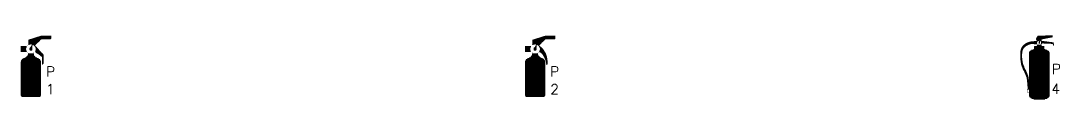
# Model space of a CAD drawing. Header units: millimetres. Extents: x -3 to 2253, y -3 to 1300.
# Drawn here: x 3 to 209, y -1.5 to 11.1 of the extents above; entities that cross this region are included whole.
import ezdxf

# ---------------------------------------------------------------- set-up
doc = ezdxf.new("R2010")
doc.units = ezdxf.units.MM
for name, color, linetype in [('ROOD', 1, 'Continuous'), ('TXT', 7, 'Continuous'), ('VEILIG', 7, 'Continuous')]:
    doc.layers.add(name, color=color, linetype=linetype)
doc.styles.add('ROMAND', font='romand')

# ---------------------------------------------------------------- blocks, each defined once
blk = doc.blocks.new('*X2')
at = {"color": 0}
for p, q in [((17.75, 21.5), (18.25, 21.5)), ((17.76, 21.56), (18.24, 21.56)), ((17.76, 21.44), (18.24, 21.44)), ((17.78, 21.62), (18.22, 21.62)), ((17.78, 21.38), (18.22, 21.38)), ((17.83, 21.69), (18.23, 21.69)), ((17.83, 21.31), (18.17, 21.31)), ((17.93, 21.75), (18.24, 21.75)), ((17.96, 21.81), (18.24, 21.81)), ((18, 21.88), (18.25, 21.88)), ((18.04, 21.94), (18.25, 21.94)), ((18.07, 22), (18.26, 22)), ((18.11, 22.06), (18.27, 22.06)), ((18.15, 22.12), (18.27, 22.12)), ((18.19, 22.19), (18.28, 22.19)), ((18.22, 22.25), (18.28, 22.25)), ((18.26, 22.31), (18.29, 22.31))]:
    blk.add_line(p, q, dxfattribs=at)
blk = doc.blocks.new('*X3')
at = {"color": 0}
for p, q in [((17.5, 23.25), (19.74, 23.25)), ((17.5, 23.19), (19.68, 23.19)), ((17.5, 23.12), (19.61, 23.12)), ((17.5, 23.06), (19.55, 23.06)), ((17.5, 23), (19.49, 23)), ((17.5, 22.94), (19.43, 22.94)), ((17.5, 22.88), (19.36, 22.88)), ((17.5, 22.81), (19.3, 22.81)), ((17.5, 22.75), (19.24, 22.75)), ((17.5, 22.69), (19.18, 22.69)), ((17.67, 23.31), (19.8, 23.31)), ((17.88, 23.38), (19.86, 23.38)), ((18.09, 23.44), (19.93, 23.44)), ((18.3, 23.5), (20.03, 23.5)), ((18.51, 23.56), (21.9, 23.56)), ((18.72, 23.62), (21.96, 23.62)), ((18.92, 23.69), (21.99, 23.69)), ((19.13, 23.75), (22, 23.75)), ((19.34, 23.81), (22, 23.81)), ((19.55, 23.88), (22, 23.88)), ((19.76, 23.94), (22, 23.94)), ((19.97, 24), (22, 24)), ((16, 22), (17.13, 22)), ((16, 21.94), (17.1, 21.94)), ((16, 21.88), (17.07, 21.88)), ((16, 21.81), (17.05, 21.81)), ((16, 21.75), (17.03, 21.75)), ((16, 21.69), (17.02, 21.69)), ((16, 21.62), (17.01, 21.62)), ((16, 21.56), (17, 21.56)), ((16, 21.5), (17, 21.5)), ((16, 21.44), (17, 21.44)), ((16, 21.38), (17.01, 21.38)), ((16, 21.31), (17.02, 21.31)), ((16, 21.25), (17.03, 21.25)), ((16, 21.19), (17.05, 21.19)), ((16, 21.12), (17.08, 21.12)), ((16, 21.06), (17.11, 21.06)), ((17.5, 22.62), (19.11, 22.62)), ((17.5, 22.56), (19.05, 22.56)), ((17.5, 22.5), (17.86, 22.5)), ((17.5, 22.44), (17.63, 22.44)), ((18.14, 22.5), (18.99, 22.5)), ((18.37, 22.44), (18.93, 22.44)), ((18.5, 22.38), (18.87, 22.38)), ((18.6, 22.31), (18.83, 22.31)), ((18.67, 22.25), (18.81, 22.25)), ((18.74, 22.19), (18.81, 22.19)), ((18.79, 22.12), (18.83, 22.12)), ((18.83, 22.06), (18.86, 22.06)), ((18.87, 22), (18.92, 22)), ((18.88, 21), (19.83, 21)), ((18.89, 21.06), (19.77, 21.06)), ((18.9, 21.94), (18.98, 21.94)), ((18.92, 21.12), (19.71, 21.12)), ((18.93, 21.88), (19.03, 21.88)), ((18.95, 21.81), (19.09, 21.81)), ((18.95, 21.19), (19.66, 21.19)), ((18.97, 21.75), (19.15, 21.75)), ((18.97, 21.25), (19.6, 21.25)), ((18.97, 20.94), (19.88, 20.94)), ((18.98, 21.69), (19.2, 21.69)), ((18.98, 21.31), (19.54, 21.31)), ((18.99, 21.62), (19.26, 21.62)), ((18.99, 21.38), (19.49, 21.38)), ((19, 21.56), (19.32, 21.56)), ((19, 21.5), (19.37, 21.5)), ((19, 21.44), (19.43, 21.44)), ((19.05, 20.88), (19.94, 20.88)), ((19.14, 20.81), (20, 20.81)), ((19.23, 20.75), (20.05, 20.75)), ((19.31, 20.69), (20.11, 20.69)), ((19.4, 20.62), (20.17, 20.62)), ((19.49, 20.56), (20.23, 20.56)), ((19.57, 20.5), (20.28, 20.5)), ((19.66, 20.44), (20.34, 20.44)), ((19.74, 20.38), (20.4, 20.38)), ((19.83, 20.31), (20.45, 20.31)), ((19.92, 20.25), (20.48, 20.25)), ((20, 20.19), (20.5, 20.19)), ((20.09, 20.12), (20.5, 20.12)), ((20.17, 20.06), (20.5, 20.06)), ((20.22, 20), (20.5, 20)), ((20.24, 19.94), (20.5, 19.94)), ((20.25, 19.88), (20.5, 19.88)), ((20.25, 19.81), (20.5, 19.81)), ((20.25, 19.75), (20.5, 19.75)), ((20.25, 19.69), (20.5, 19.69)), ((20.25, 19.62), (20.5, 19.62)), ((20.25, 19.56), (20.5, 19.56)), ((20.25, 19.5), (20.5, 19.5)), ((20.25, 19.44), (20.5, 19.44)), ((20.25, 19.38), (20.5, 19.38)), ((20.25, 19.31), (20.5, 19.31)), ((20.25, 19.25), (20.5, 19.25)), ((20.25, 19.19), (20.5, 19.19)), ((20.25, 19.12), (20.5, 19.12)), ((20.25, 19.06), (20.5, 19.06)), ((20.25, 19), (20.5, 19)), ((20.25, 18.94), (20.5, 18.94)), ((20.25, 18.88), (20.5, 18.88)), ((20.25, 18.81), (20.49, 18.81)), ((20.25, 18.75), (20.47, 18.75)), ((20.25, 18.69), (20.43, 18.69)), ((20.25, 18.62), (20.36, 18.62)), ((20.25, 18.56), (20.3, 18.56))]:
    blk.add_line(p, q, dxfattribs=at)
blk = doc.blocks.new('*X4')
at = {"color": 0}
for p, q in [((17.5, 20.62), (17.53, 20.62)), ((18.47, 20.62), (18.5, 20.62)), ((16, 18.75), (20, 18.75)), ((16, 18.62), (20, 18.62)), ((16.01, 18.88), (19.99, 18.88)), ((16.04, 19), (19.96, 19)), ((16.09, 19.12), (19.91, 19.12)), ((16.16, 19.25), (19.84, 19.25)), ((16.26, 19.38), (19.74, 19.38)), ((16.4, 19.5), (19.6, 19.5)), ((16.61, 19.62), (19.39, 19.62)), ((16.85, 19.75), (19.15, 19.75)), ((17.07, 19.88), (18.93, 19.88)), ((17.22, 20), (18.78, 20)), ((17.32, 20.12), (18.68, 20.12)), ((17.4, 20.25), (18.6, 20.25)), ((17.45, 20.38), (18.55, 20.38)), ((17.48, 20.5), (18.52, 20.5)), ((16, 18.5), (20, 18.5)), ((16, 18.38), (20, 18.38)), ((16, 18.25), (20, 18.25)), ((16, 18.12), (20, 18.12)), ((16, 18), (20, 18)), ((16, 17.88), (20, 17.88)), ((16, 17.75), (20, 17.75)), ((16, 17.62), (20, 17.62)), ((16, 17.5), (20, 17.5)), ((16, 17.38), (20, 17.38)), ((16, 17.25), (20, 17.25)), ((16, 17.12), (20, 17.12)), ((16, 17), (20, 17)), ((16, 16.88), (20, 16.88)), ((16, 16.75), (20, 16.75)), ((16, 16.62), (20, 16.62)), ((16, 16.5), (20, 16.5)), ((16, 16.38), (20, 16.38)), ((16, 16.25), (20, 16.25)), ((16, 16.12), (20, 16.12)), ((16, 16), (20, 16)), ((16, 15.88), (20, 15.88)), ((16, 15.75), (20, 15.75)), ((16, 15.62), (20, 15.62)), ((16, 15.5), (20, 15.5)), ((16, 15.38), (20, 15.38)), ((16, 15.25), (20, 15.25)), ((16, 15.12), (20, 15.12)), ((16, 15), (20, 15)), ((16, 14.88), (20, 14.88)), ((16, 14.75), (20, 14.75)), ((16, 14.62), (20, 14.62)), ((16, 14.5), (20, 14.5)), ((16, 14.38), (20, 14.38)), ((16, 14.25), (20, 14.25)), ((16, 14.12), (20, 14.12)), ((16, 14), (20, 14)), ((16, 13.88), (20, 13.88)), ((16, 13.75), (20, 13.75)), ((16, 13.62), (20, 13.62)), ((16, 13.5), (20, 13.5)), ((16, 13.38), (20, 13.38)), ((16, 13.25), (20, 13.25)), ((16, 13.12), (20, 13.12)), ((16, 13), (20, 13)), ((16, 12.88), (20, 12.88)), ((16, 12.75), (20, 12.75)), ((16, 12.62), (20, 12.62)), ((16, 12.5), (20, 12.5)), ((16.02, 12.38), (19.98, 12.38)), ((16.07, 12.25), (19.93, 12.25)), ((16.18, 12.12), (19.82, 12.12))]:
    blk.add_line(p, q, dxfattribs=at)
blk = doc.blocks.new('0100')
at = {"layer": 'VEILIG', "const_width": 0.02}
for points in [[(-0.5, 2.64, 0.268696), (0.5, 2.64, 3.721678)], [(0.87, 3.01, 0.767327), (-0.5, 4.38), (-0.5, 5.26), (2, 6.01), (4, 6.01), (4, 5.76, -0.414214), (3.75, 5.51), (2.1, 5.51, 0.198912), (1.93, 5.44), (0.88, 4.39, 0.400344), (0.87, 4.05), (2.43, 2.33, -0.186575), (2.5, 2.16), (2.5, 0.86, -0.198912), (2.43, 0.69), (2.25, 0.51), (2.25, 1.88, 0.24077), (2.15, 2.08)], [(0.3, 4.37), (-0.08, 3.74, 2.656684), (0.22, 3.61)], [(-2, 4.01), (-0.87, 4.01, 0.267949), (-0.87, 3.01), (-2, 3.01)], [(-1.5, -5.99, -0.414214), (-2, -5.49), (-2, 0.7, -0.28194), (-1.45, 1.59), (-1.05, 1.8, 0.268729), (-0.5, 2.64, 0.268696), (0.5, 2.64, 0.268729), (1.05, 1.8), (1.45, 1.59, -0.28194), (2, 0.7), (2, -5.49, -0.414214), (1.5, -5.99)]]:
    blk.add_lwpolyline(points, format="xyb", close=True, dxfattribs=at)
at = {"layer": 'ROOD'}
blk.add_blockref('*X4', (-18, -18), dxfattribs=at)
at = {"layer": 'VEILIG'}
for name in ['*X3', '*X2']:
    blk.add_blockref(name, (-18, -18), dxfattribs=at)
at = {"layer": 'TXT', "style": 'ROMAND'}
for s, p in [('P', (3, -2)), ('1', (3, -5.5))]:
    blk.add_text(s, height=2, dxfattribs=at).set_placement(p)
blk = doc.blocks.new('*X7')
at = {"color": 0}
for p, q in [((17.5, 20.62), (17.53, 20.62)), ((18.47, 20.62), (18.5, 20.62)), ((16, 18.75), (20, 18.75)), ((16, 18.62), (20, 18.62)), ((16.01, 18.88), (19.99, 18.88)), ((16.04, 19), (19.96, 19)), ((16.09, 19.12), (19.91, 19.12)), ((16.16, 19.25), (19.84, 19.25)), ((16.26, 19.38), (19.74, 19.38)), ((16.4, 19.5), (19.6, 19.5)), ((16.61, 19.62), (19.39, 19.62)), ((16.85, 19.75), (19.15, 19.75)), ((17.07, 19.88), (18.93, 19.88)), ((17.22, 20), (18.78, 20)), ((17.32, 20.12), (18.68, 20.12)), ((17.4, 20.25), (18.6, 20.25)), ((17.45, 20.38), (18.55, 20.38)), ((17.48, 20.5), (18.52, 20.5)), ((16, 18.5), (20, 18.5)), ((16, 18.38), (20, 18.38)), ((16, 18.25), (20, 18.25)), ((16, 18.12), (20, 18.12)), ((16, 18), (20, 18)), ((16, 17.88), (20, 17.88)), ((16, 17.75), (20, 17.75)), ((16, 17.62), (20, 17.62)), ((16, 17.5), (20, 17.5)), ((16, 17.38), (20, 17.38)), ((16, 17.25), (20, 17.25)), ((16, 17.12), (20, 17.12)), ((16, 17), (20, 17)), ((16, 16.88), (20, 16.88)), ((16, 16.75), (20, 16.75)), ((16, 16.62), (20, 16.62)), ((16, 16.5), (20, 16.5)), ((16, 16.38), (20, 16.38)), ((16, 16.25), (20, 16.25)), ((16, 16.12), (20, 16.12)), ((16, 16), (20, 16)), ((16, 15.88), (20, 15.88)), ((16, 15.75), (20, 15.75)), ((16, 15.62), (20, 15.62)), ((16, 15.5), (20, 15.5)), ((16, 15.38), (20, 15.38)), ((16, 15.25), (20, 15.25)), ((16, 15.12), (20, 15.12)), ((16, 15), (20, 15)), ((16, 14.88), (20, 14.88)), ((16, 14.75), (20, 14.75)), ((16, 14.62), (20, 14.62)), ((16, 14.5), (20, 14.5)), ((16, 14.38), (20, 14.38)), ((16, 14.25), (20, 14.25)), ((16, 14.12), (20, 14.12)), ((16, 14), (20, 14)), ((16, 13.88), (20, 13.88)), ((16, 13.75), (20, 13.75)), ((16, 13.62), (20, 13.62)), ((16, 13.5), (20, 13.5)), ((16, 13.38), (20, 13.38)), ((16, 13.25), (20, 13.25)), ((16, 13.12), (20, 13.12)), ((16, 13), (20, 13)), ((16, 12.88), (20, 12.88)), ((16, 12.75), (20, 12.75)), ((16, 12.62), (20, 12.62)), ((16.02, 12.38), (19.98, 12.38)), ((16.07, 12.25), (19.93, 12.25)), ((16.17, 12.12), (19.83, 12.12))]:
    blk.add_line(p, q, dxfattribs=at)
blk = doc.blocks.new('*X6')
at = {"color": 0}
for p, q in [((17.75, 21.5), (18.25, 21.5)), ((17.76, 21.56), (18.24, 21.56)), ((17.76, 21.44), (18.24, 21.44)), ((17.78, 21.62), (18.22, 21.62)), ((17.78, 21.38), (18.22, 21.38)), ((17.83, 21.69), (18.23, 21.69)), ((17.83, 21.31), (18.17, 21.31)), ((17.93, 21.75), (18.24, 21.75)), ((17.96, 21.81), (18.24, 21.81)), ((18, 21.88), (18.25, 21.88)), ((18.04, 21.94), (18.25, 21.94)), ((18.07, 22), (18.26, 22)), ((18.11, 22.06), (18.27, 22.06)), ((18.15, 22.12), (18.27, 22.12)), ((18.19, 22.19), (18.28, 22.19)), ((18.22, 22.25), (18.28, 22.25)), ((18.26, 22.31), (18.29, 22.31))]:
    blk.add_line(p, q, dxfattribs=at)
blk = doc.blocks.new('*X8')
at = {"color": 0}
for p, q in [((37.5, 23.25), (39.74, 23.25)), ((37.5, 23.19), (39.68, 23.19)), ((37.5, 23.12), (39.61, 23.12)), ((37.5, 23.06), (39.55, 23.06)), ((37.5, 23), (39.49, 23)), ((37.5, 22.94), (39.43, 22.94)), ((37.5, 22.88), (39.36, 22.88)), ((37.5, 22.81), (39.3, 22.81)), ((37.5, 22.75), (39.24, 22.75)), ((37.5, 22.69), (39.18, 22.69)), ((37.67, 23.31), (39.8, 23.31)), ((37.88, 23.38), (39.87, 23.38)), ((38.09, 23.44), (39.93, 23.44)), ((38.3, 23.5), (40.03, 23.5)), ((38.51, 23.56), (41.9, 23.56)), ((38.72, 23.62), (41.96, 23.62)), ((38.92, 23.69), (41.99, 23.69)), ((39.13, 23.75), (42, 23.75)), ((39.34, 23.81), (42, 23.81)), ((39.55, 23.88), (42, 23.88)), ((39.76, 23.94), (42, 23.94)), ((39.97, 24), (42, 24)), ((37.5, 22.62), (39.11, 22.62)), ((37.5, 22.56), (39.05, 22.56)), ((37.5, 22.5), (37.86, 22.5)), ((37.5, 22.44), (37.63, 22.44)), ((38.14, 22.5), (38.99, 22.5)), ((38.37, 22.44), (38.93, 22.44)), ((38.5, 22.38), (38.87, 22.38)), ((38.6, 22.31), (38.83, 22.31)), ((38.67, 22.25), (38.81, 22.25)), ((38.74, 22.19), (38.81, 22.19)), ((38.79, 22.12), (38.83, 22.12)), ((38.83, 22.06), (38.86, 22.06)), ((38.87, 22), (38.94, 22)), ((38.89, 21.06), (39.79, 21.06)), ((38.9, 21.94), (39.01, 21.94)), ((38.9, 21), (39.83, 21)), ((38.92, 21.12), (39.75, 21.12)), ((38.93, 21.88), (39.09, 21.88)), ((38.95, 21.81), (39.16, 21.81)), ((38.95, 21.19), (39.71, 21.19)), ((38.97, 21.75), (39.22, 21.75)), ((38.97, 21.25), (39.66, 21.25)), ((38.98, 21.69), (39.29, 21.69)), ((38.98, 21.31), (39.61, 21.31)), ((38.99, 21.62), (39.35, 21.62)), ((38.99, 21.38), (39.57, 21.38)), ((39, 21.56), (39.4, 21.56)), ((39, 21.5), (39.46, 21.5)), ((39, 21.44), (39.51, 21.44)), ((39.05, 20.94), (39.87, 20.94)), ((39.16, 20.88), (39.91, 20.88)), ((39.24, 20.81), (39.94, 20.81)), ((39.3, 20.75), (39.98, 20.75)), ((39.36, 20.69), (40.01, 20.69)), ((39.4, 20.62), (40.04, 20.62)), ((39.45, 20.56), (40.07, 20.56)), ((39.5, 20.5), (40.1, 20.5)), ((39.54, 20.44), (40.12, 20.44)), ((39.58, 20.38), (40.15, 20.38)), ((39.63, 20.31), (40.17, 20.31)), ((39.66, 20.25), (40.2, 20.25)), ((39.7, 20.19), (40.22, 20.19)), ((39.74, 20.12), (40.24, 20.12)), ((39.77, 20.06), (40.26, 20.06)), ((39.81, 20), (40.28, 20)), ((39.84, 19.94), (40.3, 19.94)), ((39.87, 19.88), (40.31, 19.88)), ((39.9, 19.81), (40.33, 19.81)), ((39.93, 19.75), (40.34, 19.75)), ((39.95, 19.69), (40.36, 19.69)), ((39.98, 19.62), (40.37, 19.62)), ((40, 19.56), (40.38, 19.56)), ((40.03, 19.5), (40.39, 19.5)), ((40.05, 19.44), (40.4, 19.44)), ((40.07, 19.38), (40.41, 19.38)), ((40.09, 19.31), (40.41, 19.31)), ((40.11, 19.25), (40.42, 19.25)), ((40.12, 19.19), (40.42, 19.19)), ((40.14, 19.12), (40.43, 19.12)), ((40.16, 19.06), (40.43, 19.06)), ((40.17, 19), (40.43, 19)), ((40.18, 18.94), (40.43, 18.94)), ((40.2, 18.88), (40.43, 18.88)), ((40.21, 18.81), (40.43, 18.81)), ((40.22, 18.75), (40.43, 18.75)), ((40.23, 18.69), (40.43, 18.69)), ((40.24, 18.62), (40.42, 18.62)), ((40.24, 18.56), (40.42, 18.56)), ((40.25, 18.5), (40.41, 18.5)), ((40.31, 18.44), (40.35, 18.44))]:
    blk.add_line(p, q, dxfattribs=at)
blk = doc.blocks.new('*X9')
at = {"color": 0}
for p, q in [((36, 22), (37.13, 22)), ((36, 21.94), (37.1, 21.94)), ((36, 21.88), (37.07, 21.88)), ((36, 21.81), (37.05, 21.81)), ((36, 21.75), (37.03, 21.75)), ((36, 21.69), (37.02, 21.69)), ((36, 21.62), (37.01, 21.62)), ((36, 21.56), (37, 21.56)), ((36, 21.5), (37, 21.5)), ((36, 21.44), (37, 21.44)), ((36, 21.38), (37.01, 21.38)), ((36, 21.31), (37.02, 21.31)), ((36, 21.25), (37.03, 21.25)), ((36, 21.19), (37.05, 21.19)), ((36, 21.12), (37.08, 21.12)), ((36, 21.06), (37.11, 21.06))]:
    blk.add_line(p, q, dxfattribs=at)
blk = doc.blocks.new('0101')
at = {"layer": 'VEILIG', "const_width": 0.02}
for points in [[(-0.5, 2.64, 0.268696), (0.5, 2.64, 3.721678)], [(0.87, 3.01, 0.767327), (-0.5, 4.38), (-0.5, 5.26), (2, 6.01), (4, 6.01), (4, 5.76, -0.414214), (3.75, 5.51), (2.1, 5.51, 0.198912), (1.93, 5.44), (0.88, 4.39, 0.400344), (0.87, 4.05, -0.260694), (2.42, 0.51, -0.905251), (2.25, 0.51, 0.147446), (1.34, 2.7, 0.158059)], [(0.3, 4.37), (-0.08, 3.74, 2.656684), (0.22, 3.61)], [(-2, 4.01), (-0.87, 4.01, 0.267949), (-0.87, 3.01), (-2, 3.01)], [(-1.5, -6, -0.414214), (-2, -5.5), (-2, 0.7, -0.28194), (-1.45, 1.59), (-1.05, 1.8, 0.268729), (-0.5, 2.64, 0.268696), (0.5, 2.64, 0.268729), (1.05, 1.8), (1.45, 1.59, -0.28194), (2, 0.7), (2, -5.5, -0.414214), (1.5, -6)]]:
    blk.add_lwpolyline(points, format="xyb", close=True, dxfattribs=at)
blk.add_lwpolyline([(-2, -5.5), (2, -5.5)], dxfattribs=at)
at = {"layer": 'ROOD'}
blk.add_blockref('*X7', (-18, -18), dxfattribs=at)
at = {"layer": 'VEILIG'}
for name, p in [('*X8', (-38, -18)), ('*X6', (-18, -18)), ('*X9', (-38, -18))]:
    blk.add_blockref(name, p, dxfattribs=at)
at = {"layer": 'TXT', "style": 'ROMAND'}
for s, p in [('P', (3, -2)), ('2', (3, -5.5))]:
    blk.add_text(s, height=2, dxfattribs=at).set_placement(p)
blk = doc.blocks.new('*X11')
at = {"color": 0}
for p, q in [((51, 20.75), (55, 20.75)), ((51, 20.62), (55, 20.62)), ((51.02, 20.88), (54.98, 20.88)), ((51.11, 21), (54.89, 21)), ((51.27, 21.12), (54.73, 21.12)), ((51.49, 21.25), (54.51, 21.25)), ((51.85, 21.38), (54.15, 21.38)), ((52.67, 21.5), (53.33, 21.5)), ((51, 20.5), (55, 20.5)), ((51, 20.38), (55, 20.38)), ((51, 20.25), (55, 20.25)), ((51, 20.12), (55, 20.12)), ((51, 20), (55, 20)), ((51, 19.88), (55, 19.88)), ((51, 19.75), (55, 19.75)), ((51, 19.62), (55, 19.62)), ((51, 19.5), (55, 19.5)), ((51, 19.38), (55, 19.38)), ((51, 19.25), (55, 19.25)), ((51, 19.12), (55, 19.12)), ((51, 19), (55, 19)), ((51, 18.88), (55, 18.88)), ((51, 18.75), (55, 18.75)), ((51, 18.62), (55, 18.62)), ((51, 18.5), (55, 18.5)), ((51, 18.38), (55, 18.38)), ((51, 18.25), (55, 18.25)), ((51, 18.12), (55, 18.12)), ((51, 18), (55, 18)), ((51, 17.88), (55, 17.88)), ((51, 17.75), (55, 17.75)), ((51, 17.62), (55, 17.62)), ((51, 17.5), (55, 17.5)), ((51, 17.38), (55, 17.38)), ((51, 17.25), (55, 17.25)), ((51, 17.12), (55, 17.12)), ((51, 17), (55, 17)), ((51, 16.88), (55, 16.88)), ((51, 16.75), (55, 16.75)), ((51, 16.62), (55, 16.62)), ((51, 16.5), (55, 16.5)), ((51, 16.38), (55, 16.38)), ((51, 16.25), (55, 16.25)), ((51, 16.12), (55, 16.12)), ((51, 16), (55, 16)), ((51, 15.88), (55, 15.88)), ((51, 15.75), (55, 15.75)), ((51, 15.62), (55, 15.62)), ((51, 15.5), (55, 15.5)), ((51, 15.38), (55, 15.38)), ((51, 15.25), (55, 15.25)), ((51, 15.12), (55, 15.12)), ((51, 15), (55, 15)), ((51, 14.88), (55, 14.88)), ((51, 14.75), (55, 14.75)), ((51, 14.62), (55, 14.62)), ((51, 14.5), (55, 14.5)), ((51, 14.38), (55, 14.38)), ((51, 14.25), (55, 14.25)), ((51, 14.12), (55, 14.12)), ((51, 14), (55, 14)), ((51, 13.88), (55, 13.88)), ((51, 13.75), (55, 13.75)), ((51, 13.62), (55, 13.62)), ((51, 13.5), (55, 13.5)), ((51, 13.38), (55, 13.38)), ((51, 13.25), (55, 13.25)), ((51, 13.12), (55, 13.12)), ((51, 13), (55, 13)), ((51, 12.88), (55, 12.88)), ((51, 12.75), (55, 12.75)), ((51, 12.62), (55, 12.62)), ((51, 12.5), (55, 12.5)), ((51, 12.38), (55, 12.38)), ((51, 12.25), (55, 12.25)), ((51.03, 12.12), (54.97, 12.12)), ((51.13, 12), (54.87, 12)), ((51.3, 11.88), (54.7, 11.88)), ((51.53, 11.75), (54.47, 11.75)), ((51.92, 11.62), (54.08, 11.62))]:
    blk.add_line(p, q, dxfattribs=at)
blk = doc.blocks.new('*X12')
at = {"color": 0}
for p, q in [((50.68, 22.69), (52.5, 22.69)), ((50.84, 22.75), (52.5, 22.75)), ((51.04, 22.81), (52.5, 22.81)), ((51.33, 22.88), (52.51, 22.88)), ((52, 23), (52.56, 23)), ((52, 22.94), (52.53, 22.94)), ((52.41, 23.5), (53.4, 23.5)), ((52.43, 23.56), (53.69, 23.56)), ((52.44, 23.44), (53.41, 23.44)), ((52.47, 23.62), (54.03, 23.62)), ((52.47, 23.38), (53.41, 23.38)), ((52.5, 23.31), (53.41, 23.31)), ((52.51, 23.69), (54.38, 23.69)), ((52.53, 23.25), (52.93, 23.25)), ((52.54, 23.75), (54.72, 23.75)), ((52.56, 23.19), (52.75, 23.19)), ((52.58, 23.81), (55.06, 23.81)), ((52.59, 23.12), (52.66, 23.12)), ((52.62, 23.88), (55.41, 23.88)), ((52.66, 23.94), (55.6, 23.94)), ((52.69, 24), (55.6, 24)), ((52.88, 22.75), (53.12, 22.75)), ((52.89, 22.81), (53.11, 22.81)), ((52.89, 22.69), (53.11, 22.69)), ((52.96, 22.88), (53.12, 22.88)), ((53, 22.94), (53.12, 22.94)), ((53.04, 23), (53.13, 23)), ((53.07, 23.25), (53.42, 23.25)), ((53.07, 23.06), (53.14, 23.06)), ((53.11, 23.12), (53.14, 23.12)), ((53.25, 23.19), (53.42, 23.19)), ((53.33, 23.12), (53.43, 23.12)), ((53.39, 23.06), (53.43, 23.06)), ((53.43, 23), (53.48, 23)), ((53.46, 22.94), (53.98, 22.94)), ((53.48, 22.88), (54.48, 22.88)), ((53.5, 22.81), (54.98, 22.81)), ((53.5, 22.75), (55.48, 22.75)), ((53.92, 22.69), (55.81, 22.69)), ((54.22, 24.06), (55.6, 24.06)), ((49.27, 20.69), (49.57, 20.69)), ((49.27, 20.62), (49.57, 20.62)), ((49.28, 20.81), (49.58, 20.81)), ((49.28, 20.75), (49.58, 20.75)), ((49.29, 20.94), (49.59, 20.94)), ((49.29, 20.88), (49.59, 20.88)), ((49.3, 21.06), (49.61, 21.06)), ((49.3, 21), (49.6, 21)), ((49.32, 21.12), (49.62, 21.12)), ((49.33, 21.19), (49.64, 21.19)), ((49.34, 21.25), (49.66, 21.25)), ((49.36, 21.31), (49.68, 21.31)), ((49.38, 21.38), (49.7, 21.38)), ((49.4, 21.44), (49.73, 21.44)), ((49.43, 21.5), (49.76, 21.5)), ((49.45, 21.56), (49.79, 21.56)), ((49.48, 21.62), (49.82, 21.62)), ((49.52, 21.69), (49.86, 21.69)), ((49.55, 21.75), (49.91, 21.75)), ((49.59, 21.81), (49.95, 21.81)), ((49.63, 21.88), (50.01, 21.88)), ((49.67, 21.94), (50.06, 21.94)), ((49.72, 22), (50.13, 22)), ((49.77, 22.06), (50.2, 22.06)), ((49.83, 22.12), (50.28, 22.12)), ((49.89, 22.19), (50.36, 22.19)), ((49.96, 22.25), (50.47, 22.25)), ((50.03, 22.31), (50.58, 22.31)), ((50.11, 22.38), (50.71, 22.38)), ((50.2, 22.44), (50.86, 22.44)), ((50.3, 22.5), (51.04, 22.5)), ((50.41, 22.56), (51.29, 22.56)), ((50.54, 22.62), (52.52, 22.62)), ((52, 22.56), (52.54, 22.56)), ((52, 21.94), (54, 21.94)), ((52, 21.88), (54, 21.88)), ((52, 21.81), (54, 21.81)), ((52, 21.75), (54, 21.75)), ((52, 21.69), (54, 21.69)), ((52, 21.62), (54, 21.62)), ((52, 21.56), (54, 21.56)), ((52, 21.5), (52.68, 21.5)), ((52, 21.44), (52.14, 21.44)), ((52.06, 22), (53.94, 22)), ((52.53, 22.06), (53.47, 22.06)), ((52.56, 22.12), (53.44, 22.12)), ((52.59, 22.19), (53.41, 22.19)), ((52.62, 22.25), (53.38, 22.25)), ((52.65, 22.31), (52.77, 22.31)), ((53.23, 22.31), (53.35, 22.31)), ((53.32, 21.5), (54, 21.5)), ((53.86, 21.44), (54, 21.44)), ((55.36, 22.62), (55.82, 22.62)), ((55.72, 22.56), (55.84, 22.56)), ((55.74, 22.5), (55.85, 22.5)), ((55.76, 22.44), (55.87, 22.44)), ((55.78, 22.38), (55.88, 22.38)), ((55.8, 22.31), (55.9, 22.31)), ((49.26, 20.56), (49.56, 20.56)), ((49.26, 20.5), (49.56, 20.5)), ((49.26, 20.44), (49.56, 20.44)), ((49.26, 20.38), (49.56, 20.38)), ((49.26, 20.31), (49.56, 20.31)), ((49.26, 20.25), (49.56, 20.25)), ((49.26, 20.19), (49.56, 20.19)), ((49.26, 20.12), (49.56, 20.12)), ((49.26, 20.06), (49.56, 20.06)), ((49.26, 20), (49.56, 20)), ((49.26, 19.94), (49.56, 19.94)), ((49.26, 19.88), (49.56, 19.88)), ((49.27, 19.81), (49.57, 19.81)), ((49.27, 19.75), (49.57, 19.75)), ((49.27, 19.69), (49.57, 19.69)), ((49.28, 19.62), (49.58, 19.62)), ((49.28, 19.56), (49.58, 19.56)), ((49.29, 19.5), (49.59, 19.5)), ((49.3, 19.44), (49.6, 19.44)), ((49.3, 19.38), (49.6, 19.38)), ((49.31, 19.31), (49.61, 19.31)), ((49.32, 19.25), (49.62, 19.25)), ((49.33, 19.19), (49.63, 19.19)), ((49.34, 19.12), (49.63, 19.12)), ((49.34, 19.06), (49.64, 19.06)), ((49.35, 19), (49.65, 19)), ((49.37, 18.94), (49.66, 18.94)), ((49.38, 18.88), (49.68, 18.88)), ((49.39, 18.81), (49.69, 18.81)), ((49.4, 18.75), (49.7, 18.75)), ((49.41, 18.69), (49.71, 18.69)), ((49.43, 18.62), (49.72, 18.62)), ((49.44, 18.56), (49.74, 18.56)), ((49.45, 18.5), (49.75, 18.5)), ((49.47, 18.44), (49.77, 18.44)), ((49.48, 18.38), (49.78, 18.38)), ((49.5, 18.31), (49.8, 18.31)), ((49.52, 18.25), (49.83, 18.25)), ((49.53, 18.19), (49.87, 18.19)), ((49.56, 18.12), (49.9, 18.12)), ((49.59, 18.06), (49.92, 18.06)), ((49.62, 18), (49.95, 18)), ((49.65, 17.94), (49.97, 17.94)), ((49.67, 17.88), (49.98, 17.88)), ((49.69, 17.81), (50, 17.81)), ((49.71, 17.75), (50.03, 17.75)), ((49.73, 17.69), (50.07, 17.69)), ((49.76, 17.62), (50.1, 17.62)), ((49.79, 17.56), (50.13, 17.56)), ((49.83, 17.5), (50.16, 17.5)), ((49.86, 17.44), (50.2, 17.44)), ((49.89, 17.38), (50.23, 17.38)), ((49.92, 17.31), (50.26, 17.31)), ((49.95, 17.25), (50.29, 17.25)), ((49.98, 17.19), (50.32, 17.19)), ((50.01, 17.12), (50.35, 17.12)), ((50.04, 17.06), (50.38, 17.06)), ((50.07, 17), (50.4, 17)), ((50.1, 16.94), (50.43, 16.94)), ((50.13, 16.88), (50.46, 16.88)), ((50.16, 16.81), (50.49, 16.81)), ((50.19, 16.75), (50.51, 16.75)), ((50.21, 16.69), (50.54, 16.69)), ((50.24, 16.62), (50.57, 16.62)), ((50.27, 16.56), (50.59, 16.56)), ((50.29, 16.5), (50.62, 16.5)), ((50.32, 16.44), (50.64, 16.44)), ((50.34, 16.38), (50.67, 16.38)), ((50.37, 16.31), (50.69, 16.31)), ((50.39, 16.25), (50.71, 16.25)), ((50.42, 16.19), (50.74, 16.19)), ((50.44, 16.12), (50.76, 16.12)), ((50.46, 16.06), (50.78, 16.06)), ((50.49, 16), (50.8, 16)), ((50.51, 15.94), (50.81, 15.94)), ((50.52, 15.88), (50.82, 15.88)), ((50.53, 15.81), (50.83, 15.81)), ((50.54, 15.75), (50.84, 15.75)), ((50.55, 15.69), (50.85, 15.69)), ((50.56, 15.62), (50.86, 15.62)), ((50.57, 15.56), (50.87, 15.56)), ((50.58, 15.5), (50.88, 15.5)), ((50.59, 15.44), (50.89, 15.44)), ((50.6, 15.38), (50.9, 15.38)), ((50.6, 15.31), (50.91, 15.31)), ((50.61, 15.25), (50.91, 15.25)), ((50.62, 15.19), (50.92, 15.19)), ((50.63, 15.12), (50.93, 15.12)), ((50.63, 15.06), (50.94, 15.06)), ((50.64, 15), (50.94, 15)), ((50.65, 14.94), (50.95, 14.94)), ((50.65, 14.88), (50.95, 14.88)), ((50.66, 14.81), (50.96, 14.81)), ((50.66, 14.75), (50.96, 14.75)), ((50.67, 14.69), (50.97, 14.69)), ((50.67, 14.62), (50.97, 14.62)), ((50.68, 14.56), (50.98, 14.56)), ((50.68, 14.5), (50.98, 14.5)), ((50.68, 14.44), (50.98, 14.44)), ((50.69, 14.38), (50.99, 14.38)), ((50.69, 14.31), (50.99, 14.31)), ((50.69, 14.25), (50.99, 14.25)), ((50.7, 14.19), (51, 14.19)), ((50.7, 14.12), (51, 14.12)), ((50.7, 14.06), (51, 14.06)), ((50.7, 14), (51, 14)), ((50.7, 13.94), (51, 13.94)), ((50.7, 13.88), (51, 13.88)), ((50.7, 13.81), (51, 13.81)), ((50.7, 13.75), (51, 13.75)), ((50.7, 13.69), (51, 13.69)), ((50.7, 13.62), (51, 13.62)), ((50.7, 13.56), (51, 13.56))]:
    blk.add_line(p, q, dxfattribs=at)
blk = doc.blocks.new('0102')
at = {"layer": 'VEILIG', "const_width": 0.02}
for points in [[(-2, -4.49), (-2.3, -4.49, 0.04923), (-2.49, -2.07, 0.042034), (-3.28, -0.29, 0.090091), (-3.45, 0.15, -0.098732), (-3.69, 3.07, -0.215576), (-2.76, 4.46, -0.154787), (-1, 4.91), (-1, 5.01), (-0.43, 5.01, 0.267949), (-0.43, 4.51), (-1, 4.51), (-1, 4.61, 0.156465), (-2.6, 4.21, 0.217015), (-3.4, 3.01, 0.091271), (-3.2, 0.31, -0.082823), (-3, -0.19, -0.041423), (-2.2, -1.99, -0.049895)], [(-1, 3.41), (-1, 3.91, -0.414214), (-0.9, 4.01), (-0.56, 4.01, 0.284079), (-0.47, 4.07), (-0.32, 4.37, 0.345853), (0.32, 4.37), (0.47, 4.07, 0.284079), (0.56, 4.01), (0.9, 4.01, -0.414214), (1, 3.91), (1, 3.41, 0.097305)], [(0.5, 4.71, 0.731766), (-0.38, 5.08), (-0.6, 5.51), (-0.3, 6.01), (2.6, 6.11), (2.6, 5.91), (0.4, 5.51), (0.44, 5.01), (2.8, 4.71), (2.9, 4.31), (2.8, 4.31), (2.7, 4.61)], [(-0.5, 4.76, 1), (0.5, 4.76, 1)], [(-0.04, 4.87, 2.656684), (0.11, 4.81), (0.15, 5.18)], [(-2, -5.74), (-2, 2.76, -0.211848), (-1.89, 3, -0.094525), (-1.41, 3.29, -0.051213), (-0.82, 3.45, -0.038544), (0, 3.51, -0.038544), (0.82, 3.45, -0.051213), (1.41, 3.29, -0.094525), (1.89, 3, -0.211848), (2, 2.76), (2, -5.74, -0.211848), (1.89, -5.98, -0.094525), (1.41, -6.27, -0.051213), (0.82, -6.43, -0.038544), (0, -6.49, -0.038544), (-0.82, -6.43, -0.051213), (-1.41, -6.27, -0.094525), (-1.89, -5.98, -0.211848)]]:
    blk.add_lwpolyline(points, format="xyb", close=True, dxfattribs=at)
for points in [[(2, 2.76), (-2, 2.76)], [(-2, -5.09), (-2.4, -5.09), (-2.4, -4.49), (-2, -4.49)], [(2, -5.74), (-2, -5.74)]]:
    blk.add_lwpolyline(points, dxfattribs=at)
at = {"layer": 'VEILIG'}
blk.add_arc((0, 4.76), 0.5, 330, 120, dxfattribs=at)
at = {"layer": 'ROOD'}
blk.add_blockref('*X11', (-53, -18), dxfattribs=at)
at = {"layer": 'VEILIG'}
blk.add_blockref('*X12', (-53, -18), dxfattribs=at)
at = {"layer": 'TXT', "style": 'ROMAND'}
for s, p in [('P', (2.5, -1.5)), ('4', (2.4, -5.4))]:
    blk.add_text(s, height=2, dxfattribs=at).set_placement(p)

msp = doc.modelspace()

# ---------------------------------------------------------------- block references
for name, p in [('0100', (5, 5)), ('0101', (105, 5)), ('0102', (205, 5))]:
    msp.add_blockref(name, p)

doc.saveas('drawing.dxf')
